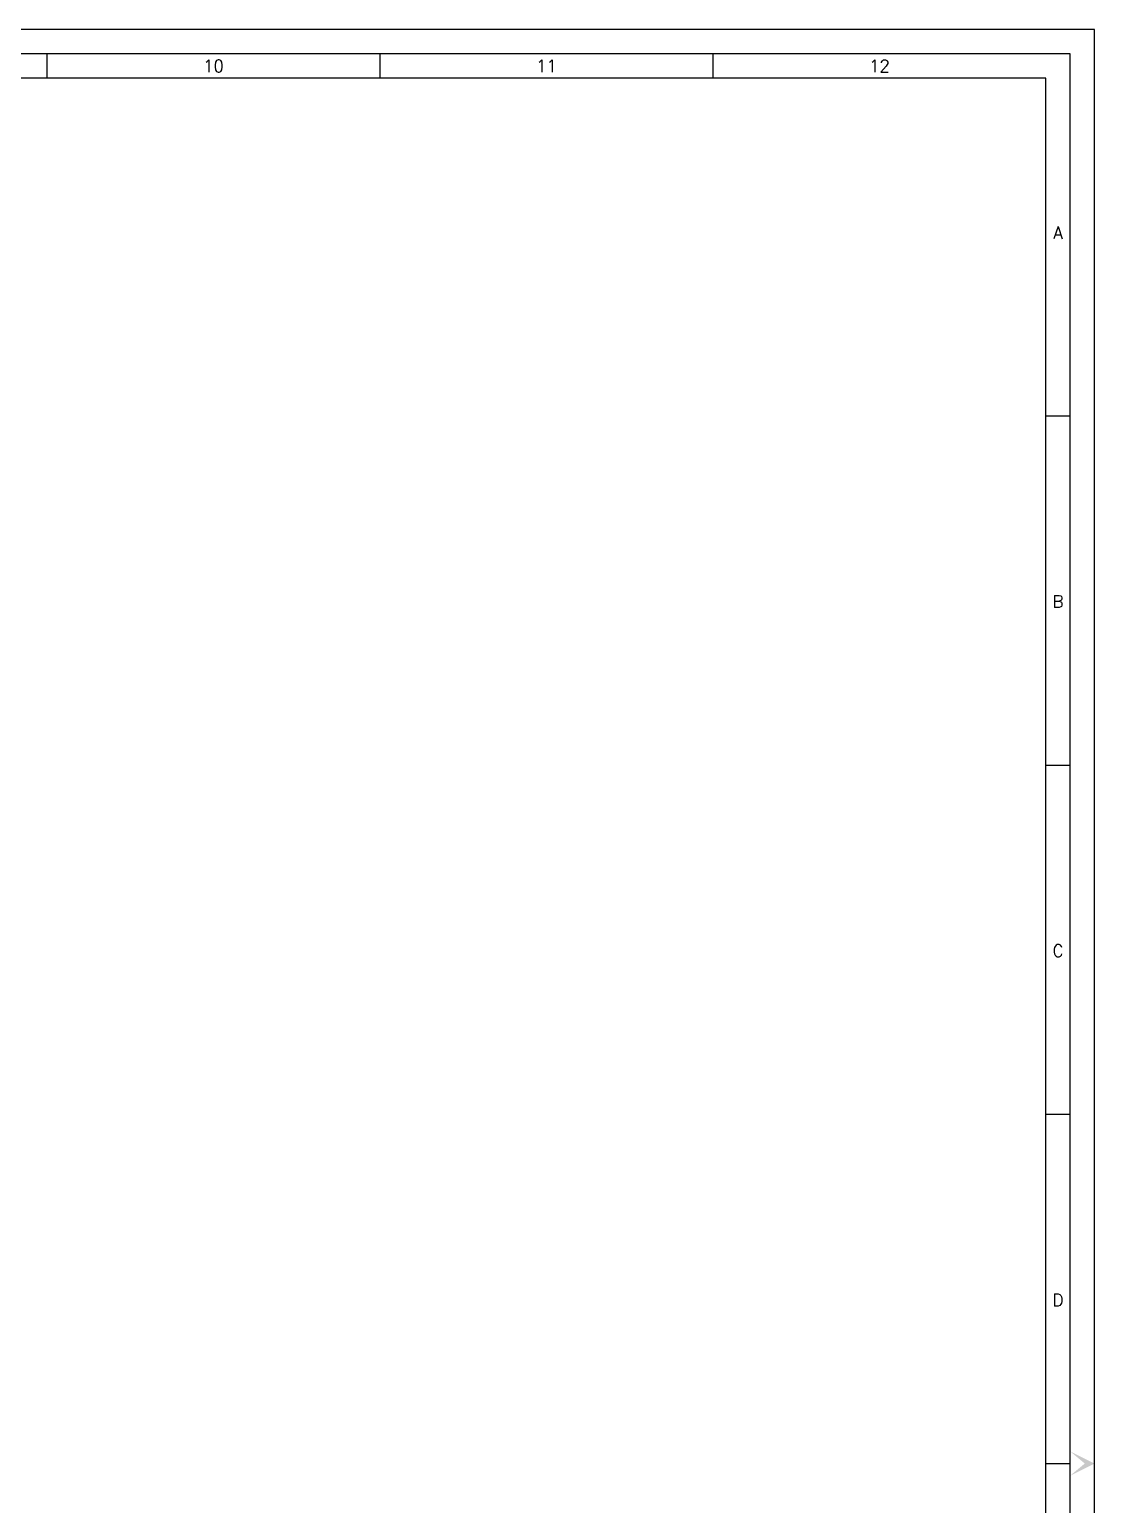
# Model space of a CAD drawing. Header units: inches. Extents: x 390771 to 646861, y -64061 to 219018.
# Drawn here: x 454153 to 475868, y 43489 to 73558 of the extents above; entities that cross this region are included whole.
import ezdxf
from ezdxf.enums import TextEntityAlignment as Align

# ---------------------------------------------------------------- set-up
doc = ezdxf.new("R2010")
doc.units = ezdxf.units.IN
doc.header["$MEASUREMENT"] = 0
doc.layers.add('PNA', color=8, linetype='Continuous')
doc.layers.add('SHEET', color=7, linetype='Continuous')
doc.styles.add('ROMANS', font='simplex.shx', dxfattribs={"width": 0.7})

# ---------------------------------------------------------------- blocks, each defined once
blk = doc.blocks.new('FOLDER')
at = {"layer": 'PNA'}
for points in [[(-1250.000000000007, 2500.000000000011), (-7.276000000000001e-12, 9.0949e-12), (-7.276000000000001e-12, 1000.000000000013)], [(1249.999999999993, 2500.000000000011), (-7.276000000000001e-12, 1.09139e-11), (-7.276000000000001e-12, 1000.000000000013)]]:
    blk.add_solid(points, dxfattribs=at)
blk = doc.blocks.new('zw$C05B')
at = {"flags": 128}
blk.add_lwpolyline([(0, 0), (82748.59733153787, 0), (82748.59733153787, 58210.08807497431), (0, 58210.08807497431)], close=True, dxfattribs=at)
at = {"layer": 'PNA'}
for p, q in [((61569.4824972793, 57718.12257359775), (61569.4824972793, 57226.15707222119)), ((68301.21044111531, 57718.12257359775), (68301.21044111531, 57226.15707222119)), ((75032.93838495063, 57718.12257359775), (75032.93838495063, 57226.15707222119)), ((81764.66632878734, 50401.86561602804), (82256.63183016353, 50401.86561602804)), ((81764.66632878734, 43342.1606712741), (82256.63183016353, 43342.1606712741)), ((81764.66632878734, 36282.45572652019), (82256.63183016353, 36282.45572652019)), ((81764.66632878734, 29222.75078176618), (82256.63183016353, 29222.75078176618))]:
    blk.add_line(p, q, dxfattribs=at)
at = {"layer": 'PNA', "color": 1}
for points in [[(983.9310027530883, 491.9655013740557), (82256.63183016353, 491.9655013740557), (82256.63183016353, 57718.12257359775), (983.9310027530883, 57718.12257359775)], [(1967.862005506642, 983.931002750589), (81764.66632878734, 983.931002750589), (81764.66632878734, 57226.15707222119), (1967.862005506642, 57226.15707222119)]]:
    blk.add_lwpolyline(points, close=True, dxfattribs=at)
at = {"layer": 'PNA', "xscale": 0.1967862005670763, "yscale": 0.1967862005670763, "zscale": 0.1967862005670763, "rotation": 90}
blk.add_blockref('FOLDER', (82748.59733154043, 29222.75078176618), dxfattribs=at)
at = {"layer": 'PNA', "style": 'ROMANS'}
for s, p in [('10', (64936.166411696, 57472.13982290946)), ('11', (71667.89435553271, 57472.13982290946)), ('12', (78399.62229936896, 57472.13982290946)), ('A', (82010.64907947555, 54102.17613847961)), ('B', (82010.64907947555, 46648.89879262443)), ('C', (82010.64907947555, 39589.19384787085)), ('D', (82010.64907947555, 32529.48890311686))]:
    blk.add_text(s, height=245.9827506882794, dxfattribs=at).set_placement(p, align=Align.MIDDLE)

msp = doc.modelspace()

# ---------------------------------------------------------------- block references
at = {"layer": 'SHEET', "xscale": 1.008534141678773, "yscale": 1.008534141678773, "zscale": 1.008534141678773}
msp.add_blockref('zw$C05B', (392413.6304095464, 14851.54561732733), dxfattribs=at)

doc.saveas('drawing.dxf')
